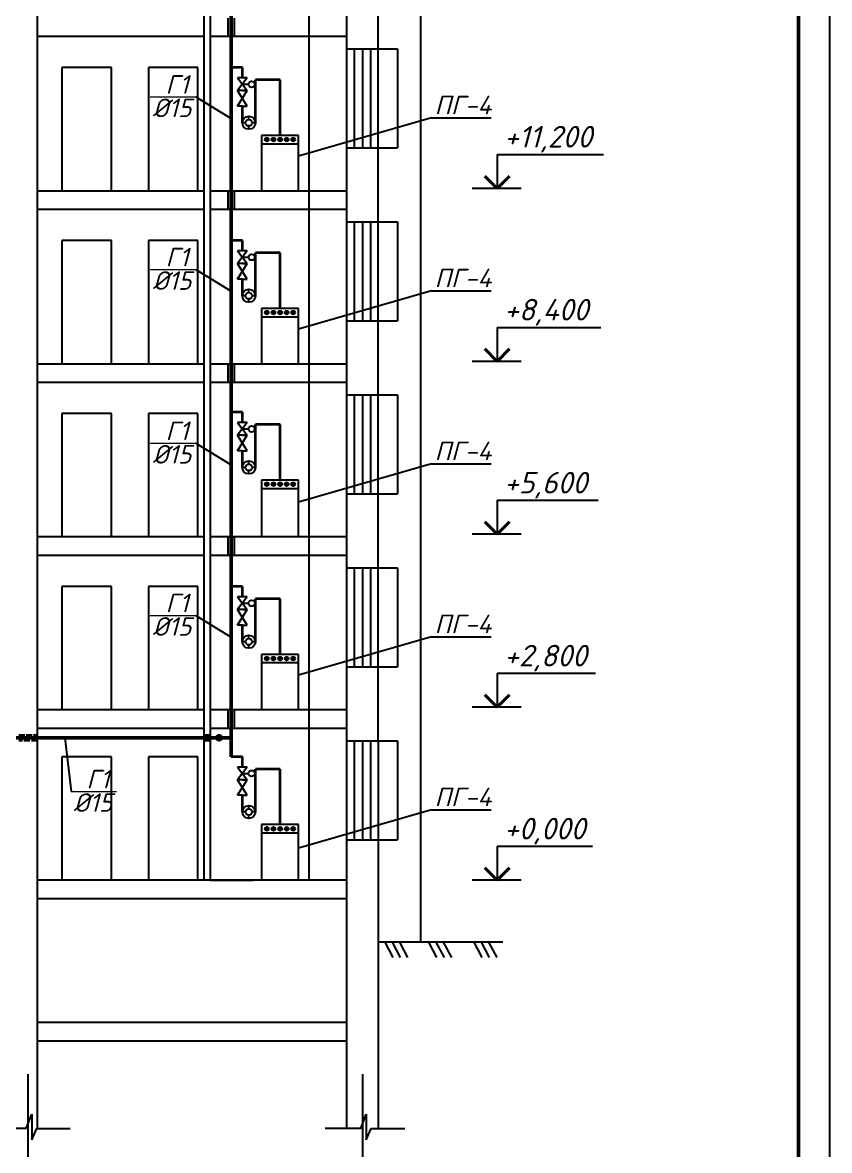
# Model space of a CAD drawing. Header units: millimetres. Extents: x -710977 to 10671, y -929782 to 89628.
# Drawn here: x 1556.9 to 1687.5, y 4478.1 to 4660.6 of the extents above; entities that cross this region are included whole.
import ezdxf

# ---------------------------------------------------------------- set-up
doc = ezdxf.new("R2010")
doc.units = ezdxf.units.MM
doc.header["$LTSCALE"] = 0.4
doc.linetypes.add('ACAD_ISO02W100', pattern=[15, 12, -3])
for name, color, linetype, lineweight in [('A-WALL', 113, 'Continuous', 9), ('I-WALL', 2, 'Continuous', 9), ('здания', 7, 'Continuous', 25), ('Надписи', 7, 'Continuous', 20)]:
    doc.layers.add(name, color=color, linetype=linetype, lineweight=lineweight)
for name, color, linetype in [('VPORTS', 7, 'Continuous'), ('А1', 7, 'Continuous'), ('аксонометрия', 84, 'Continuous'), ('кварталыИнфо', 7, 'Continuous'), ('оси', 255, 'Continuous'), ('СхемаГидравлика', 7, 'Continuous')]:
    doc.layers.add(name, color=color, linetype=linetype)
doc.styles.add('Zhenka', font='isocpeur.ttf', dxfattribs={"height": 400})
doc.styles.add('текстовый', font='isocpeui.ttf', dxfattribs={"height": 5})

# ---------------------------------------------------------------- blocks, each defined once
blk = doc.blocks.new('*U28')
at = {"layer": 'VPORTS', "ltscale": 0.2}
for p, q in [((-0.5, -1.5), (-0.5, 1.5)), ((0.5, 1.5), (0.5, -1.5))]:
    blk.add_line(p, q, dxfattribs=at)
blk = doc.blocks.new('*U29')
at = {"layer": 'VPORTS', "color": 0, "linetype": 'ByBlock', "lineweight": -2, "transparency": 16777216}
for p in [(0, 112), (0, 84), (0, 56), (0, 28), (0, 0)]:
    blk.add_blockref('*U28', p, dxfattribs=at)

msp = doc.modelspace()

# ---------------------------------------------------------------- hatches: boundary and pattern name
at = {"layer": 'аксонометрия', "lineweight": 25}
for points in [[(1596.717, 4641.697, 1), (1596.117, 4641.697, 1)], [(1597.789, 4641.697, 1), (1597.189, 4641.697, 1)], [(1598.861, 4641.697, 1), (1598.261, 4641.697, 1)], [(1599.933, 4641.697, 1), (1599.333, 4641.697, 1)], [(1601.005, 4641.697, 1), (1600.405, 4641.697, 1)], [(1596.717, 4613.697, 1), (1596.117, 4613.697, 1)], [(1597.789, 4613.697, 1), (1597.189, 4613.697, 1)], [(1598.861, 4613.697, 1), (1598.261, 4613.697, 1)], [(1599.933, 4613.697, 1), (1599.333, 4613.697, 1)], [(1601.005, 4613.697, 1), (1600.405, 4613.697, 1)], [(1596.717, 4585.908, 1), (1596.117, 4585.908, 1)], [(1597.789, 4585.908, 1), (1597.189, 4585.908, 1)], [(1598.861, 4585.908, 1), (1598.261, 4585.908, 1)], [(1599.933, 4585.908, 1), (1599.333, 4585.908, 1)], [(1601.005, 4585.908, 1), (1600.405, 4585.908, 1)], [(1596.717, 4557.697, 1), (1596.117, 4557.697, 1)], [(1597.789, 4557.697, 1), (1597.189, 4557.697, 1)], [(1598.861, 4557.697, 1), (1598.261, 4557.697, 1)], [(1599.933, 4557.697, 1), (1599.333, 4557.697, 1)], [(1601.005, 4557.697, 1), (1600.405, 4557.697, 1)], [(1596.717, 4530.131, 1), (1596.117, 4530.131, 1)], [(1597.789, 4530.131, 1), (1597.189, 4530.131, 1)], [(1598.861, 4530.131, 1), (1598.261, 4530.131, 1)], [(1599.933, 4530.131, 1), (1599.333, 4530.131, 1)], [(1601.005, 4530.131, 1), (1600.405, 4530.131, 1)]]:
    msp.add_hatch(color=7, dxfattribs=at).paths.add_polyline_path(points)
at = {"layer": 'СхемаГидравлика', "lineweight": 40}
h = msp.add_hatch(color=256, dxfattribs=at)
h.dxf.hatch_style = 1
edge = h.paths.add_edge_path()
edge.add_arc((1588.687, 4544.872), 0.391, 0, 360)

# ---------------------------------------------------------------- linework, layer by layer
at = {"color": 7, "lineweight": 25}
for p, q in [((1609.344, 4656.372), (1617.583, 4656.372)), ((1610.583, 4656.372), (1610.583, 4640.372)), ((1611.894, 4656.372), (1611.894, 4640.372)), ((1613.205, 4656.372), (1613.205, 4640.372)), ((1609.344, 4640.372), (1617.583, 4640.372)), ((1633.75, 4639.309), (1650.945, 4639.309)), ((1633.75, 4639.309), (1633.75, 4633.806)), ((1637.591, 4633.806), (1629.703, 4633.806)), ((1609.344, 4628.372), (1617.583, 4628.372)), ((1610.583, 4628.372), (1610.583, 4612.372)), ((1611.894, 4628.372), (1611.894, 4612.372)), ((1613.205, 4628.372), (1613.205, 4612.372)), ((1609.344, 4612.372), (1617.583, 4612.372)), ((1633.75, 4611.309), (1650.515, 4611.309)), ((1633.75, 4611.309), (1633.75, 4605.806)), ((1637.591, 4605.806), (1629.703, 4605.806)), ((1609.344, 4600.372), (1617.583, 4600.372)), ((1610.583, 4600.372), (1610.583, 4584.372)), ((1611.894, 4600.372), (1611.894, 4584.372)), ((1613.205, 4600.372), (1613.205, 4584.372)), ((1609.344, 4584.372), (1617.583, 4584.372)), ((1633.75, 4583.309), (1650.086, 4583.309)), ((1633.75, 4583.309), (1633.75, 4577.806)), ((1637.591, 4577.806), (1629.703, 4577.806)), ((1609.344, 4572.372), (1617.583, 4572.372)), ((1610.583, 4572.372), (1610.583, 4556.372)), ((1611.894, 4572.372), (1611.894, 4556.372)), ((1613.205, 4572.372), (1613.205, 4556.372)), ((1609.344, 4556.372), (1617.583, 4556.372)), ((1633.75, 4555.309), (1649.656, 4555.309)), ((1633.75, 4555.309), (1633.75, 4549.806)), ((1637.591, 4549.806), (1629.703, 4549.806)), ((1609.344, 4544.372), (1617.583, 4544.372)), ((1610.583, 4544.372), (1610.583, 4528.372)), ((1611.894, 4544.372), (1611.894, 4528.372)), ((1613.205, 4544.372), (1613.205, 4528.372)), ((1609.344, 4528.372), (1617.583, 4528.372)), ((1633.75, 4527.309), (1649.151, 4527.309)), ((1633.75, 4527.309), (1633.75, 4521.806)), ((1633.75, 4527.309), (1633.75, 4521.806)), ((1637.591, 4521.806), (1629.703, 4521.806)), ((1634.65, 4511.806), (1614.444, 4511.806)), ((1615.518, 4511.806), (1616.828, 4509.329)), ((1616.718, 4511.806), (1618.028, 4509.329)), ((1617.918, 4511.806), (1619.228, 4509.329)), ((1622.607, 4511.806), (1623.917, 4509.329)), ((1623.807, 4511.806), (1625.117, 4509.329)), ((1625.007, 4511.806), (1626.317, 4509.329)), ((1629.942, 4511.806), (1631.252, 4509.329)), ((1631.142, 4511.806), (1632.452, 4509.329)), ((1632.342, 4511.806), (1633.652, 4509.329)), ((1557.469, 4481.63), (1558.356, 4483.957)), ((1558.356, 4483.957), (1558.356, 4479.794)), ((1611.637, 4481.63), (1612.523, 4483.957)), ((1612.523, 4483.957), (1612.523, 4479.794)), ((1557.469, 4481.63), (1551.687, 4481.63)), ((1558.356, 4479.794), (1559.169, 4481.63)), ((1559.169, 4481.63), (1564.58, 4481.63)), ((1611.637, 4481.63), (1605.855, 4481.63)), ((1612.523, 4479.794), (1613.336, 4481.63)), ((1613.336, 4481.63), (1618.747, 4481.63))]:
    msp.add_line(p, q, dxfattribs=at)
at = {"color": 7, "lineweight": 35}
for p, q in [((1592.461, 4653.348), (1590.652, 4653.348)), ((1592.461, 4651.692), (1592.461, 4653.348)), ((1594.56, 4644.422), (1594.561, 4651.372)), ((1598.561, 4651.372), (1594.561, 4651.372)), ((1598.561, 4642.372), (1598.561, 4651.372)), ((1592.461, 4648.37), (1592.461, 4648.372)), ((1592.461, 4648.37), (1592.461, 4648.372)), ((1592.461, 4644.422), (1592.461, 4647.122)), ((1592.461, 4625.348), (1590.652, 4625.348)), ((1592.461, 4623.692), (1592.461, 4625.348)), ((1594.56, 4616.422), (1594.561, 4623.372)), ((1598.561, 4623.372), (1594.561, 4623.372)), ((1598.561, 4614.372), (1598.561, 4623.372)), ((1592.461, 4620.37), (1592.461, 4620.372)), ((1592.461, 4620.37), (1592.461, 4620.372)), ((1592.461, 4616.422), (1592.461, 4619.122)), ((1592.461, 4597.559), (1590.652, 4597.559)), ((1592.461, 4595.902), (1592.461, 4597.559)), ((1594.56, 4588.632), (1594.561, 4595.582)), ((1598.561, 4595.582), (1594.561, 4595.582)), ((1598.561, 4586.582), (1598.561, 4595.582)), ((1592.461, 4592.581), (1592.461, 4592.582)), ((1592.461, 4592.581), (1592.461, 4592.582)), ((1592.461, 4588.632), (1592.461, 4591.333)), ((1592.461, 4569.348), (1590.652, 4569.348)), ((1592.461, 4567.692), (1592.461, 4569.348)), ((1594.56, 4560.422), (1594.561, 4567.372)), ((1598.561, 4567.372), (1594.561, 4567.372)), ((1598.561, 4558.372), (1598.561, 4567.372)), ((1592.461, 4564.37), (1592.461, 4564.372)), ((1592.461, 4564.37), (1592.461, 4564.372)), ((1592.461, 4560.422), (1592.461, 4563.122)), ((1592.461, 4541.782), (1590.652, 4541.782)), ((1592.461, 4540.126), (1592.461, 4541.782)), ((1594.56, 4532.856), (1594.561, 4539.806)), ((1598.561, 4539.806), (1594.561, 4539.806)), ((1598.561, 4530.806), (1598.561, 4539.806)), ((1592.461, 4536.804), (1592.461, 4536.806)), ((1592.461, 4536.804), (1592.461, 4536.806)), ((1592.461, 4532.856), (1592.461, 4535.556))]:
    msp.add_line(p, q, dxfattribs=at)
at = {"color": 7, "lineweight": 20}
for p, q in [((1577.544, 4648.629), (1584.902, 4648.629)), ((1577.544, 4648.629, 1), (1584.902, 4648.629, 1)), ((1577.544, 4648.629, 2), (1584.902, 4648.629, 2)), ((1577.544, 4648.629, 3), (1584.902, 4648.629, 3)), ((1577.544, 4648.629, 4), (1584.902, 4648.629, 4)), ((1577.544, 4648.629, 5), (1584.902, 4648.629, 5)), ((1577.544, 4648.629, 6), (1584.902, 4648.629, 6)), ((1577.544, 4648.629, 7), (1584.902, 4648.629, 7)), ((1577.544, 4648.629, 8), (1584.902, 4648.629, 8)), ((1577.544, 4648.629, 9), (1584.902, 4648.629, 9)), ((1577.544, 4620.676), (1584.902, 4620.676)), ((1577.544, 4620.676, 1), (1584.902, 4620.676, 1)), ((1577.544, 4620.676, 2), (1584.902, 4620.676, 2)), ((1577.544, 4620.676, 3), (1584.902, 4620.676, 3)), ((1577.544, 4620.676, 4), (1584.902, 4620.676, 4)), ((1577.544, 4620.676, 5), (1584.902, 4620.676, 5)), ((1577.544, 4620.676, 6), (1584.902, 4620.676, 6)), ((1577.544, 4620.676, 7), (1584.902, 4620.676, 7)), ((1577.544, 4620.676, 8), (1584.902, 4620.676, 8)), ((1577.544, 4620.676, 9), (1584.902, 4620.676, 9)), ((1577.544, 4592.554), (1584.902, 4592.554)), ((1577.544, 4592.554, 1), (1584.902, 4592.554, 1)), ((1577.544, 4592.554, 2), (1584.902, 4592.554, 2)), ((1577.544, 4592.554, 3), (1584.902, 4592.554, 3)), ((1577.544, 4592.554, 4), (1584.902, 4592.554, 4)), ((1577.544, 4592.554, 5), (1584.902, 4592.554, 5)), ((1577.544, 4592.554, 6), (1584.902, 4592.554, 6)), ((1577.544, 4592.554, 7), (1584.902, 4592.554, 7)), ((1577.544, 4592.554, 8), (1584.902, 4592.554, 8)), ((1577.544, 4592.554, 9), (1584.902, 4592.554, 9)), ((1577.544, 4564.688), (1584.902, 4564.688)), ((1577.544, 4564.688, 1), (1584.902, 4564.688, 1)), ((1577.544, 4564.688, 2), (1584.902, 4564.688, 2)), ((1577.544, 4564.688, 3), (1584.902, 4564.688, 3)), ((1577.544, 4564.688, 4), (1584.902, 4564.688, 4)), ((1577.544, 4564.688, 5), (1584.902, 4564.688, 5)), ((1577.544, 4564.688, 6), (1584.902, 4564.688, 6)), ((1577.544, 4564.688, 7), (1584.902, 4564.688, 7)), ((1577.544, 4564.688, 8), (1584.902, 4564.688, 8)), ((1577.544, 4564.688, 9), (1584.902, 4564.688, 9)), ((1564.726, 4536.18), (1572.084, 4536.18)), ((1564.726, 4536.18, 1), (1572.084, 4536.18, 1)), ((1564.726, 4536.18, 2), (1572.084, 4536.18, 2)), ((1564.726, 4536.18, 3), (1572.084, 4536.18, 3)), ((1564.726, 4536.18, 4), (1572.084, 4536.18, 4)), ((1564.726, 4536.18, 5), (1572.084, 4536.18, 5)), ((1564.726, 4536.18, 6), (1572.084, 4536.18, 6)), ((1564.726, 4536.18, 7), (1572.084, 4536.18, 7)), ((1564.726, 4536.18, 8), (1572.084, 4536.18, 8)), ((1564.726, 4536.18, 9), (1572.084, 4536.18, 9))]:
    msp.add_line(p, q, dxfattribs=at)
for p, q in [((1623.115, 4645.2), (1601.561, 4639.025)), ((1623.115, 4645.2), (1632.732, 4645.2)), ((1623.115, 4617.2), (1601.561, 4611.025)), ((1623.115, 4617.2), (1632.732, 4617.2)), ((1623.115, 4589.2), (1601.561, 4583.025)), ((1623.115, 4589.2), (1632.732, 4589.2)), ((1623.115, 4561.2), (1601.561, 4555.025)), ((1623.115, 4561.2), (1632.732, 4561.2)), ((1623.115, 4533.2), (1601.561, 4527.025)), ((1623.115, 4533.2), (1632.732, 4533.2))]:
    msp.add_line(p, q)
at = {"layer": 'A-WALL', "lineweight": 25}
for p, q in [((1621.344, 4511.806), (1621.344, 4821.372)), ((1559.244, 4798.372), (1559.244, 4511.806)), ((1609.344, 4798.372), (1609.344, 4481.63)), ((1614.444, 4656.372), (1614.444, 4668.372)), ((1586.244, 4658.372), (1559.244, 4658.372)), ((1609.344, 4658.372), (1587.244, 4658.372)), ((1614.444, 4628.372), (1614.444, 4640.372)), ((1586.244, 4633.372), (1559.244, 4633.372)), ((1609.344, 4633.372), (1587.244, 4633.372)), ((1586.244, 4630.372), (1559.244, 4630.372)), ((1609.344, 4630.372), (1587.244, 4630.372)), ((1614.444, 4600.372), (1614.444, 4612.372)), ((1586.244, 4605.372), (1559.244, 4605.372)), ((1609.344, 4605.372), (1587.244, 4605.372)), ((1586.244, 4602.372), (1559.244, 4602.372)), ((1609.344, 4602.372), (1587.244, 4602.372)), ((1614.444, 4572.372), (1614.444, 4584.372)), ((1586.244, 4577.372), (1559.244, 4577.372)), ((1609.344, 4577.372), (1587.244, 4577.372)), ((1586.244, 4574.372), (1559.244, 4574.372)), ((1609.344, 4574.372), (1587.244, 4574.372)), ((1614.444, 4544.372), (1614.444, 4556.372)), ((1586.244, 4549.372), (1559.244, 4549.372)), ((1609.344, 4549.372), (1587.244, 4549.372)), ((1586.244, 4546.372), (1559.244, 4546.372)), ((1609.344, 4546.372), (1587.244, 4546.372)), ((1614.444, 4528.372), (1614.444, 4481.63)), ((1587.244, 4521.806), (1559.244, 4521.806)), ((1603.244, 4521.806), (1587.244, 4521.806)), ((1587.244, 4521.806), (1594.244, 4521.806)), ((1609.344, 4521.806), (1603.244, 4521.806)), ((1587.244, 4518.806), (1559.244, 4518.806)), ((1609.344, 4518.806), (1587.244, 4518.806)), ((1559.244, 4511.806), (1559.244, 4481.63)), ((1609.344, 4498.806), (1559.244, 4498.806)), ((1559.244, 4495.806), (1609.344, 4495.806))]:
    msp.add_line(p, q, dxfattribs=at)
at = {"layer": 'I-WALL', "lineweight": 25}
for p, q in [((1586.244, 4798.372), (1586.244, 4521.806)), ((1587.244, 4798.372), (1587.244, 4521.806))]:
    msp.add_line(p, q, dxfattribs=at)
at = {"layer": 'VPORTS', "ltscale": 0.2}
for p, q in [((1603.244, 4798.372), (1603.244, 4521.806)), ((1571.244, 4653.372), (1563.244, 4653.372)), ((1563.244, 4653.372), (1563.244, 4633.372)), ((1571.244, 4633.372), (1571.244, 4653.372)), ((1585.244, 4653.372), (1577.244, 4653.372)), ((1577.244, 4653.372), (1577.244, 4633.372)), ((1585.244, 4633.372), (1585.244, 4653.372)), ((1571.244, 4625.372), (1563.244, 4625.372)), ((1563.244, 4625.372), (1563.244, 4605.372)), ((1571.244, 4605.372), (1571.244, 4625.372)), ((1585.244, 4625.372), (1577.244, 4625.372)), ((1577.244, 4625.372), (1577.244, 4605.372)), ((1585.244, 4605.372), (1585.244, 4625.372)), ((1571.244, 4597.372), (1563.244, 4597.372)), ((1563.244, 4597.372), (1563.244, 4577.372)), ((1571.244, 4577.372), (1571.244, 4597.372)), ((1585.244, 4597.372), (1577.244, 4597.372)), ((1577.244, 4597.372), (1577.244, 4577.372)), ((1585.244, 4577.372), (1585.244, 4597.372)), ((1571.244, 4569.372), (1563.244, 4569.372)), ((1563.244, 4569.372), (1563.244, 4549.372)), ((1571.244, 4549.372), (1571.244, 4569.372)), ((1585.244, 4569.372), (1577.244, 4569.372)), ((1577.244, 4569.372), (1577.244, 4549.372)), ((1585.244, 4549.372), (1585.244, 4569.372)), ((1571.244, 4541.806), (1563.244, 4541.806)), ((1563.244, 4541.806), (1563.244, 4521.806)), ((1571.244, 4521.806), (1571.244, 4541.806)), ((1585.244, 4541.806), (1577.244, 4541.806)), ((1577.244, 4541.806), (1577.244, 4521.806)), ((1585.244, 4521.806), (1585.244, 4541.806))]:
    msp.add_line(p, q, dxfattribs=at)
at = {"layer": 'VPORTS', "linetype": 'ACAD_ISO02W100', "ltscale": 0.2}
for p, q in [((1556.244, 4545.372), (1559.244, 4545.372)), ((1559.244, 4544.372), (1556.244, 4544.372)), ((1586.244, 4545.372), (1587.244, 4545.372)), ((1587.244, 4544.372), (1586.244, 4544.372))]:
    msp.add_line(p, q, dxfattribs=at)
at = {"layer": 'А1'}
msp.add_line((1687.544, 4862.791), (1687.544, 4268.791), dxfattribs=at)
at = {"layer": 'А1', "color": 0, "lineweight": 50}
msp.add_line((1682.544, 4857.791), (1682.544, 4273.791), dxfattribs=at)
at = {"layer": 'аксонометрия', "color": 7, "lineweight": 50}
for p, q in [((1590.652, 4541.782), (1590.652, 4793.348)), ((1590.652, 4541.782), (1590.652, 4765.348)), ((1588.687, 4544.872), (1555.569, 4544.872)), ((1590.652, 4544.872), (1588.687, 4544.872))]:
    msp.add_line(p, q, dxfattribs=at)
at = {"layer": 'аксонометрия', "color": 7, "lineweight": 25}
for p, q in [((1592.461, 4651.692), (1591.675, 4651.692)), ((1593.248, 4651.692), (1591.675, 4649.62)), ((1591.675, 4651.692), (1593.248, 4649.62)), ((1593.248, 4651.692), (1592.461, 4651.692)), ((1592.461, 4650.656), (1593.461, 4650.656)), ((1592.461, 4649.62), (1591.675, 4649.62)), ((1593.248, 4647.122), (1591.675, 4649.62)), ((1591.675, 4647.122), (1593.248, 4649.62)), ((1592.461, 4649.62), (1591.675, 4649.62)), ((1592.461, 4649.62), (1593.248, 4649.62)), ((1593.248, 4649.62), (1592.461, 4649.62)), ((1592.461, 4647.122), (1591.675, 4647.122)), ((1592.461, 4647.122), (1593.248, 4647.122)), ((1593.51, 4644.943), (1593.51, 4645.472)), ((1592.989, 4644.422), (1592.46, 4644.422)), ((1593.51, 4643.372), (1593.51, 4643.9)), ((1594.56, 4644.422), (1594.031, 4644.422)), ((1601.561, 4642.372), (1595.561, 4642.372)), ((1595.561, 4642.372), (1595.561, 4633.372)), ((1601.561, 4633.372), (1601.561, 4642.372)), ((1601.561, 4640.979), (1595.561, 4640.979)), ((1592.461, 4623.692), (1591.675, 4623.692)), ((1593.248, 4623.692), (1591.675, 4621.62)), ((1591.675, 4623.692), (1593.248, 4621.62)), ((1593.248, 4623.692), (1592.461, 4623.692)), ((1592.461, 4621.62), (1591.675, 4621.62)), ((1593.248, 4619.122), (1591.675, 4621.62)), ((1591.675, 4619.122), (1593.248, 4621.62)), ((1592.461, 4621.62), (1591.675, 4621.62)), ((1592.461, 4622.656), (1593.461, 4622.656)), ((1592.461, 4621.62), (1593.248, 4621.62)), ((1593.248, 4621.62), (1592.461, 4621.62)), ((1592.461, 4619.122), (1591.675, 4619.122)), ((1592.461, 4619.122), (1593.248, 4619.122)), ((1593.51, 4616.943), (1593.51, 4617.472)), ((1592.989, 4616.422), (1592.46, 4616.422)), ((1593.51, 4615.372), (1593.51, 4615.9)), ((1594.56, 4616.422), (1594.031, 4616.422)), ((1601.561, 4614.372), (1595.561, 4614.372)), ((1595.561, 4614.372), (1595.561, 4605.372)), ((1601.561, 4605.372), (1601.561, 4614.372)), ((1601.561, 4612.979), (1595.561, 4612.979)), ((1592.461, 4595.902), (1591.675, 4595.902)), ((1593.248, 4595.902), (1591.675, 4593.83)), ((1591.675, 4595.902), (1593.248, 4593.83)), ((1593.248, 4595.902), (1592.461, 4595.902)), ((1592.461, 4593.83), (1591.675, 4593.83)), ((1593.248, 4591.333), (1591.675, 4593.83)), ((1591.675, 4591.333), (1593.248, 4593.83)), ((1592.461, 4593.83), (1591.675, 4593.83)), ((1592.461, 4594.866), (1593.461, 4594.866)), ((1592.461, 4593.83), (1593.248, 4593.83)), ((1593.248, 4593.83), (1592.461, 4593.83)), ((1592.461, 4591.333), (1591.675, 4591.333)), ((1592.461, 4591.333), (1593.248, 4591.333)), ((1592.989, 4588.632), (1592.46, 4588.632)), ((1593.51, 4589.154), (1593.51, 4589.682)), ((1593.51, 4587.582), (1593.51, 4588.111)), ((1594.56, 4588.632), (1594.031, 4588.632)), ((1601.561, 4586.582), (1595.561, 4586.582)), ((1595.561, 4586.582), (1595.561, 4577.582)), ((1601.561, 4577.582), (1601.561, 4586.582)), ((1601.561, 4585.19), (1595.561, 4585.19)), ((1592.461, 4567.692), (1591.675, 4567.692)), ((1593.248, 4567.692), (1591.675, 4565.62)), ((1591.675, 4567.692), (1593.248, 4565.62)), ((1593.248, 4567.692), (1592.461, 4567.692)), ((1592.461, 4566.656), (1593.461, 4566.656)), ((1592.461, 4565.62), (1591.675, 4565.62)), ((1593.248, 4563.122), (1591.675, 4565.62)), ((1591.675, 4563.122), (1593.248, 4565.62)), ((1592.461, 4565.62), (1591.675, 4565.62)), ((1592.461, 4565.62), (1593.248, 4565.62)), ((1593.248, 4565.62), (1592.461, 4565.62)), ((1592.461, 4563.122), (1591.675, 4563.122)), ((1592.461, 4563.122), (1593.248, 4563.122)), ((1593.51, 4560.943), (1593.51, 4561.472)), ((1592.989, 4560.422), (1592.46, 4560.422)), ((1593.51, 4559.372), (1593.51, 4559.9)), ((1594.56, 4560.422), (1594.031, 4560.422)), ((1601.561, 4558.372), (1595.561, 4558.372)), ((1595.561, 4558.372), (1595.561, 4549.372)), ((1601.561, 4549.372), (1601.561, 4558.372)), ((1601.561, 4556.979), (1595.561, 4556.979)), ((1592.461, 4540.126), (1591.675, 4540.126)), ((1593.248, 4540.126), (1591.675, 4538.054)), ((1591.675, 4540.126), (1593.248, 4538.054)), ((1593.248, 4540.126), (1592.461, 4540.126)), ((1592.461, 4539.09), (1593.461, 4539.09)), ((1592.461, 4538.054), (1591.675, 4538.054)), ((1593.248, 4535.556), (1591.675, 4538.054)), ((1591.675, 4535.556), (1593.248, 4538.054)), ((1592.461, 4538.054), (1591.675, 4538.054)), ((1592.461, 4538.054), (1593.248, 4538.054)), ((1593.248, 4538.054), (1592.461, 4538.054)), ((1592.461, 4535.556), (1591.675, 4535.556)), ((1592.461, 4535.556), (1593.248, 4535.556)), ((1593.51, 4533.377), (1593.51, 4533.906)), ((1592.989, 4532.856), (1592.46, 4532.856)), ((1593.51, 4531.806), (1593.51, 4532.335)), ((1594.56, 4532.856), (1594.031, 4532.856)), ((1601.561, 4530.806), (1595.561, 4530.806)), ((1595.561, 4530.806), (1595.561, 4521.806)), ((1601.561, 4521.806), (1601.561, 4530.806)), ((1601.561, 4529.414), (1595.561, 4529.414))]:
    msp.add_line(p, q, dxfattribs=at)
for centre, radius in [((1593.961, 4650.656), 0.5), ((1593.51, 4644.422), 1.05), ((1593.51, 4644.422), 0.521), ((1596.417, 4641.697), 0.3), ((1597.489, 4641.697), 0.3), ((1598.561, 4641.697), 0.3), ((1599.633, 4641.697), 0.3), ((1600.705, 4641.697), 0.3), ((1593.961, 4622.656), 0.5), ((1593.51, 4616.422), 1.05), ((1593.51, 4616.422), 0.521), ((1596.417, 4613.697), 0.3), ((1597.489, 4613.697), 0.3), ((1598.561, 4613.697), 0.3), ((1599.633, 4613.697), 0.3), ((1600.705, 4613.697), 0.3), ((1593.961, 4594.866), 0.5), ((1593.51, 4588.632), 1.05), ((1593.51, 4588.632), 0.521), ((1596.417, 4585.908), 0.3), ((1597.489, 4585.908), 0.3), ((1598.561, 4585.908), 0.3), ((1599.633, 4585.908), 0.3), ((1600.705, 4585.908), 0.3), ((1593.961, 4566.656), 0.5), ((1593.51, 4560.422), 1.05), ((1593.51, 4560.422), 0.521), ((1596.417, 4557.697), 0.3), ((1597.489, 4557.697), 0.3), ((1598.561, 4557.697), 0.3), ((1599.633, 4557.697), 0.3), ((1600.705, 4557.697), 0.3), ((1593.961, 4539.09), 0.5), ((1593.51, 4532.856), 1.05), ((1593.51, 4532.856), 0.521), ((1596.417, 4530.131), 0.3), ((1597.489, 4530.131), 0.3), ((1598.561, 4530.131), 0.3), ((1599.633, 4530.131), 0.3), ((1600.705, 4530.131), 0.3)]:
    msp.add_circle(centre, radius, dxfattribs=at)
at = {"layer": 'кварталыИнфо', "ltscale": 0.12}
for p, q in [((1584.902, 4648.629), (1590.652, 4645.102)), ((1584.902, 4648.629, 1), (1590.652, 4645.102, 1)), ((1584.902, 4648.629, 2), (1590.652, 4645.102, 2)), ((1584.902, 4648.629, 3), (1590.652, 4645.102, 3)), ((1584.902, 4648.629, 4), (1590.652, 4645.102, 4)), ((1584.902, 4648.629, 5), (1590.652, 4645.102, 5)), ((1584.902, 4648.629, 6), (1590.652, 4645.102, 6)), ((1584.902, 4648.629, 7), (1590.652, 4645.102, 7)), ((1584.902, 4648.629, 8), (1590.652, 4645.102, 8)), ((1584.902, 4648.629, 9), (1590.652, 4645.102, 9)), ((1584.902, 4620.676), (1590.652, 4617.149)), ((1584.902, 4620.676, 1), (1590.652, 4617.149, 1)), ((1584.902, 4620.676, 2), (1590.652, 4617.149, 2)), ((1584.902, 4620.676, 3), (1590.652, 4617.149, 3)), ((1584.902, 4620.676, 4), (1590.652, 4617.149, 4)), ((1584.902, 4620.676, 5), (1590.652, 4617.149, 5)), ((1584.902, 4620.676, 6), (1590.652, 4617.149, 6)), ((1584.902, 4620.676, 7), (1590.652, 4617.149, 7)), ((1584.902, 4620.676, 8), (1590.652, 4617.149, 8)), ((1584.902, 4620.676, 9), (1590.652, 4617.149, 9)), ((1584.902, 4592.554), (1590.652, 4589.027)), ((1584.902, 4592.554, 1), (1590.652, 4589.027, 1)), ((1584.902, 4592.554, 2), (1590.652, 4589.027, 2)), ((1584.902, 4592.554, 3), (1590.652, 4589.027, 3)), ((1584.902, 4592.554, 4), (1590.652, 4589.027, 4)), ((1584.902, 4592.554, 5), (1590.652, 4589.027, 5)), ((1584.902, 4592.554, 6), (1590.652, 4589.027, 6)), ((1584.902, 4592.554, 7), (1590.652, 4589.027, 7)), ((1584.902, 4592.554, 8), (1590.652, 4589.027, 8)), ((1584.902, 4592.554, 9), (1590.652, 4589.027, 9)), ((1584.902, 4564.688), (1590.652, 4561.162)), ((1584.902, 4564.688, 1), (1590.652, 4561.162, 1)), ((1584.902, 4564.688, 2), (1590.652, 4561.162, 2)), ((1584.902, 4564.688, 3), (1590.652, 4561.162, 3)), ((1584.902, 4564.688, 4), (1590.652, 4561.162, 4)), ((1584.902, 4564.688, 5), (1590.652, 4561.162, 5)), ((1584.902, 4564.688, 6), (1590.652, 4561.162, 6)), ((1584.902, 4564.688, 7), (1590.652, 4561.162, 7)), ((1584.902, 4564.688, 8), (1590.652, 4561.162, 8)), ((1584.902, 4564.688, 9), (1590.652, 4561.162, 9)), ((1563.713, 4544.872), (1564.726, 4536.18, 9))]:
    msp.add_line(p, q, dxfattribs=at)
at = {"layer": 'Надписи', "color": 7, "linetype": 'ByBlock', "lineweight": 40, "ltscale": 0.2}
for p, q in [((1633.75, 4633.806), (1631.75, 4635.806)), ((1633.75, 4633.806), (1635.75, 4635.806)), ((1633.75, 4605.806), (1631.75, 4607.806)), ((1633.75, 4605.806), (1635.75, 4607.806)), ((1633.75, 4577.806), (1631.75, 4579.806)), ((1633.75, 4577.806), (1635.75, 4579.806)), ((1633.75, 4549.806), (1631.75, 4551.806)), ((1633.75, 4549.806), (1635.75, 4551.806)), ((1633.75, 4521.806), (1631.75, 4523.806)), ((1633.75, 4521.806), (1632.776, 4522.78)), ((1633.75, 4521.806), (1635.75, 4523.806)), ((1633.75, 4521.806), (1634.724, 4522.78))]:
    msp.add_line(p, q, dxfattribs=at)
at = {"layer": 'оси', "lineweight": 25}
for p, q in [((1557.701, 4490.402), (1557.701, 4458.706)), ((1611.937, 4490.402), (1611.937, 4459.504))]:
    msp.add_line(p, q, dxfattribs=at)
at = {"layer": 'СхемаГидравлика', "ltscale": 0.8}
for p, q in [((1614.444, 4640.372), (1614.444, 4656.372)), ((1617.583, 4656.372), (1617.583, 4640.372)), ((1614.444, 4612.372), (1614.444, 4628.372)), ((1617.583, 4628.372), (1617.583, 4612.372)), ((1614.444, 4584.372), (1614.444, 4600.372)), ((1617.583, 4600.372), (1617.583, 4584.372)), ((1614.444, 4556.372), (1614.444, 4572.372)), ((1617.583, 4572.372), (1617.583, 4556.372)), ((1614.444, 4544.372), (1614.444, 4528.372)), ((1617.583, 4544.372), (1617.583, 4528.372))]:
    msp.add_line(p, q, dxfattribs=at)
at = {"layer": 'СхемаГидравлика', "lineweight": 40}
msp.add_circle((1588.687, 4544.872), 0.391, dxfattribs=at)

# ---------------------------------------------------------------- block references
at = {"layer": 'VPORTS'}
msp.add_blockref('*U29', (1590.652, 4547.872), dxfattribs=at)

# ---------------------------------------------------------------- texts
at = {"color": 7, "lineweight": 20, "char_height": 3, "width": 14.94504, "attachment_point": 1, "style": 'текстовый'}
for s, insert in [('{\\fISOCPEUR|b0|i1|c204|p34;Г1}', (1580.017, 4652.137)), ('{\\fISOCPEUR|b0|i1|c204|p34;Г1}', (1580.017, 4652.137, 1)), ('{\\fISOCPEUR|b0|i1|c204|p34;Г1}', (1580.017, 4652.137, 2)), ('{\\fISOCPEUR|b0|i1|c204|p34;Г1}', (1580.017, 4652.137, 3)), ('{\\fISOCPEUR|b0|i1|c204|p34;Г1}', (1580.017, 4652.137, 4)), ('{\\fISOCPEUR|b0|i1|c204|p34;Г1}', (1580.017, 4652.137, 5)), ('{\\fISOCPEUR|b0|i1|c204|p34;Г1}', (1580.017, 4652.137, 6)), ('{\\fISOCPEUR|b0|i1|c204|p34;Г1}', (1580.017, 4652.137, 7)), ('{\\fISOCPEUR|b0|i1|c204|p34;Г1}', (1580.017, 4652.137, 8)), ('{\\fISOCPEUR|b0|i1|c204|p34;Г1}', (1580.017, 4652.137, 9)), ('%%C15', (1577.927, 4648.333)), ('%%C15', (1577.927, 4648.333, 1)), ('%%C15', (1577.927, 4648.333, 2)), ('%%C15', (1577.927, 4648.333, 3)), ('%%C15', (1577.927, 4648.333, 4)), ('%%C15', (1577.927, 4648.333, 5)), ('%%C15', (1577.927, 4648.333, 6)), ('%%C15', (1577.927, 4648.333, 7)), ('%%C15', (1577.927, 4648.333, 8)), ('%%C15', (1577.927, 4648.333, 9)), ('{\\fISOCPEUR|b0|i1|c204|p34;Г1}', (1580.017, 4624.184)), ('{\\fISOCPEUR|b0|i1|c204|p34;Г1}', (1580.017, 4624.184, 1)), ('{\\fISOCPEUR|b0|i1|c204|p34;Г1}', (1580.017, 4624.184, 2)), ('{\\fISOCPEUR|b0|i1|c204|p34;Г1}', (1580.017, 4624.184, 3)), ('{\\fISOCPEUR|b0|i1|c204|p34;Г1}', (1580.017, 4624.184, 4)), ('{\\fISOCPEUR|b0|i1|c204|p34;Г1}', (1580.017, 4624.184, 5)), ('{\\fISOCPEUR|b0|i1|c204|p34;Г1}', (1580.017, 4624.184, 6)), ('{\\fISOCPEUR|b0|i1|c204|p34;Г1}', (1580.017, 4624.184, 7)), ('{\\fISOCPEUR|b0|i1|c204|p34;Г1}', (1580.017, 4624.184, 8)), ('{\\fISOCPEUR|b0|i1|c204|p34;Г1}', (1580.017, 4624.184, 9)), ('%%C15', (1577.927, 4620.38)), ('%%C15', (1577.927, 4620.38, 1)), ('%%C15', (1577.927, 4620.38, 2)), ('%%C15', (1577.927, 4620.38, 3)), ('%%C15', (1577.927, 4620.38, 4)), ('%%C15', (1577.927, 4620.38, 5)), ('%%C15', (1577.927, 4620.38, 6)), ('%%C15', (1577.927, 4620.38, 7)), ('%%C15', (1577.927, 4620.38, 8)), ('%%C15', (1577.927, 4620.38, 9)), ('{\\fISOCPEUR|b0|i1|c204|p34;Г1}', (1580.017, 4596.062)), ('{\\fISOCPEUR|b0|i1|c204|p34;Г1}', (1580.017, 4596.062, 1)), ('{\\fISOCPEUR|b0|i1|c204|p34;Г1}', (1580.017, 4596.062, 2)), ('{\\fISOCPEUR|b0|i1|c204|p34;Г1}', (1580.017, 4596.062, 3)), ('{\\fISOCPEUR|b0|i1|c204|p34;Г1}', (1580.017, 4596.062, 4)), ('{\\fISOCPEUR|b0|i1|c204|p34;Г1}', (1580.017, 4596.062, 5)), ('{\\fISOCPEUR|b0|i1|c204|p34;Г1}', (1580.017, 4596.062, 6)), ('{\\fISOCPEUR|b0|i1|c204|p34;Г1}', (1580.017, 4596.062, 7)), ('{\\fISOCPEUR|b0|i1|c204|p34;Г1}', (1580.017, 4596.062, 8)), ('{\\fISOCPEUR|b0|i1|c204|p34;Г1}', (1580.017, 4596.062, 9)), ('%%C15', (1577.927, 4592.258)), ('%%C15', (1577.927, 4592.258, 1)), ('%%C15', (1577.927, 4592.258, 2)), ('%%C15', (1577.927, 4592.258, 3)), ('%%C15', (1577.927, 4592.258, 4)), ('%%C15', (1577.927, 4592.258, 5)), ('%%C15', (1577.927, 4592.258, 6)), ('%%C15', (1577.927, 4592.258, 7)), ('%%C15', (1577.927, 4592.258, 8)), ('%%C15', (1577.927, 4592.258, 9)), ('{\\fISOCPEUR|b0|i1|c204|p34;Г1}', (1580.017, 4568.197)), ('{\\fISOCPEUR|b0|i1|c204|p34;Г1}', (1580.017, 4568.197, 1)), ('{\\fISOCPEUR|b0|i1|c204|p34;Г1}', (1580.017, 4568.197, 2)), ('{\\fISOCPEUR|b0|i1|c204|p34;Г1}', (1580.017, 4568.197, 3)), ('{\\fISOCPEUR|b0|i1|c204|p34;Г1}', (1580.017, 4568.197, 4)), ('{\\fISOCPEUR|b0|i1|c204|p34;Г1}', (1580.017, 4568.197, 5)), ('{\\fISOCPEUR|b0|i1|c204|p34;Г1}', (1580.017, 4568.197, 6)), ('{\\fISOCPEUR|b0|i1|c204|p34;Г1}', (1580.017, 4568.197, 7)), ('{\\fISOCPEUR|b0|i1|c204|p34;Г1}', (1580.017, 4568.197, 8)), ('{\\fISOCPEUR|b0|i1|c204|p34;Г1}', (1580.017, 4568.197, 9)), ('%%C15', (1577.927, 4564.392)), ('%%C15', (1577.927, 4564.392, 1)), ('%%C15', (1577.927, 4564.392, 2)), ('%%C15', (1577.927, 4564.392, 3)), ('%%C15', (1577.927, 4564.392, 4)), ('%%C15', (1577.927, 4564.392, 5)), ('%%C15', (1577.927, 4564.392, 6)), ('%%C15', (1577.927, 4564.392, 7)), ('%%C15', (1577.927, 4564.392, 8)), ('%%C15', (1577.927, 4564.392, 9)), ('{\\fISOCPEUR|b0|i1|c204|p34;Г1}', (1567.198, 4539.688)), ('{\\fISOCPEUR|b0|i1|c204|p34;Г1}', (1567.198, 4539.688, 1)), ('{\\fISOCPEUR|b0|i1|c204|p34;Г1}', (1567.198, 4539.688, 2)), ('{\\fISOCPEUR|b0|i1|c204|p34;Г1}', (1567.198, 4539.688, 3)), ('{\\fISOCPEUR|b0|i1|c204|p34;Г1}', (1567.198, 4539.688, 4)), ('{\\fISOCPEUR|b0|i1|c204|p34;Г1}', (1567.198, 4539.688, 5)), ('{\\fISOCPEUR|b0|i1|c204|p34;Г1}', (1567.198, 4539.688, 6)), ('{\\fISOCPEUR|b0|i1|c204|p34;Г1}', (1567.198, 4539.688, 7)), ('{\\fISOCPEUR|b0|i1|c204|p34;Г1}', (1567.198, 4539.688, 8)), ('{\\fISOCPEUR|b0|i1|c204|p34;Г1}', (1567.198, 4539.688, 9)), ('%%C15', (1565.109, 4535.884)), ('%%C15', (1565.109, 4535.884, 1)), ('%%C15', (1565.109, 4535.884, 2)), ('%%C15', (1565.109, 4535.884, 3)), ('%%C15', (1565.109, 4535.884, 4)), ('%%C15', (1565.109, 4535.884, 5)), ('%%C15', (1565.109, 4535.884, 6)), ('%%C15', (1565.109, 4535.884, 7)), ('%%C15', (1565.109, 4535.884, 8)), ('%%C15', (1565.109, 4535.884, 9))]:
    msp.add_mtext(s, dxfattribs=dict(at, insert=insert))
at = {"color": 7, "lineweight": 25, "char_height": 3.5, "width": 13.14349, "attachment_point": 1, "style": 'Zhenka'}
for s, insert in [('{\\fISOCPEUR|b0|i1|c0|p34;+11,200}', (1634.841, 4643.916)), ('{\\fISOCPEUR|b0|i1|c0|p34;+8,400}', (1634.841, 4615.916)), ('{\\fISOCPEUR|b0|i1|c0|p34;+5,600}', (1634.841, 4587.916)), ('{\\fISOCPEUR|b0|i1|c0|p34;+2,800}', (1634.841, 4559.916)), ('{\\fISOCPEUR|b0|i1|c0|p34;+0,000}', (1634.841, 4531.916))]:
    msp.add_mtext(s, dxfattribs=dict(at, insert=insert))
at = {"layer": 'здания', "color": 7, "lineweight": 20, "char_height": 3, "attachment_point": 1, "style": 'текстовый'}
for insert in [(1623.588, 4648.796), (1623.588, 4620.796), (1623.588, 4592.796), (1623.588, 4564.796), (1623.588, 4536.796)]:
    msp.add_mtext_dynamic_manual_height_columns('{\\fISOCPEUR|b0|i1|c204|p34;ПГ-4}', width=6.7371, gutter_width=25, heights=[0], dxfattribs=dict(at, insert=insert))

doc.saveas('drawing.dxf')
